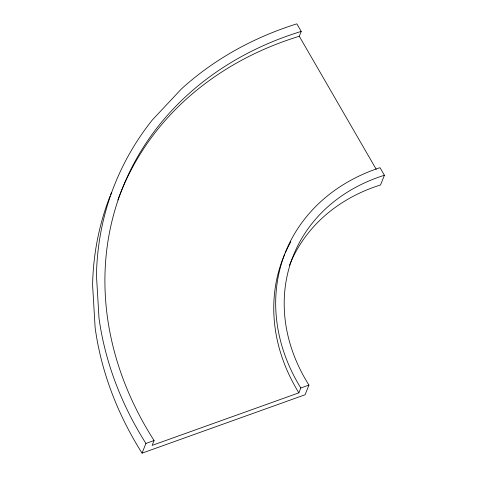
<?xml version="1.0" encoding="UTF-8"?>
<svg xmlns="http://www.w3.org/2000/svg" width="477" height="477" viewBox="0 0 477 477"><rect width="100%" height="100%" fill="white"/><g stroke="black" fill="none" stroke-linecap="round" stroke-linejoin="round"><path stroke-width="0.72" d="M117.879 200.006A352.241 293.725 21.7 0 1 299.282 36.27L301.214 31.422L296.837 23.85A363.486 303.104 21.7 0 0 181.385 88.972L152.264 120.055A363.486 303.104 21.7 0 0 96.455 275.229L98.995 318.052A363.486 303.104 21.7 0 0 145.92 443.455L142.063 453.15L305.083 394.759L308.941 385.064A181.743 151.555 21.7 0 1 384.402 175.262L380.02 167.689A193.06 160.993 21.7 0 0 300.79 387.986L298.864 392.833L152.145 445.381L154.071 440.539A352.241 293.725 21.7 0 1 301.214 31.422M384.402 175.262L380.545 184.957A181.743 151.555 21.7 0 0 289.467 265.29M145.92 443.455L154.071 440.539M300.79 387.986L308.941 385.064M299.282 36.27L376.234 169.323M142.063 453.15A363.486 303.104 21.7 0 1 95.138 327.747L92.598 284.918A363.486 303.104 21.7 0 1 110.008 196.291M110.557 194.908A363.486 303.104 21.7 0 1 111.391 192.833M298.864 392.833A193.06 160.993 21.7 0 1 284.709 254.193M285.288 252.852A193.06 160.993 21.7 0 1 290.809 241.761"/></g></svg>
